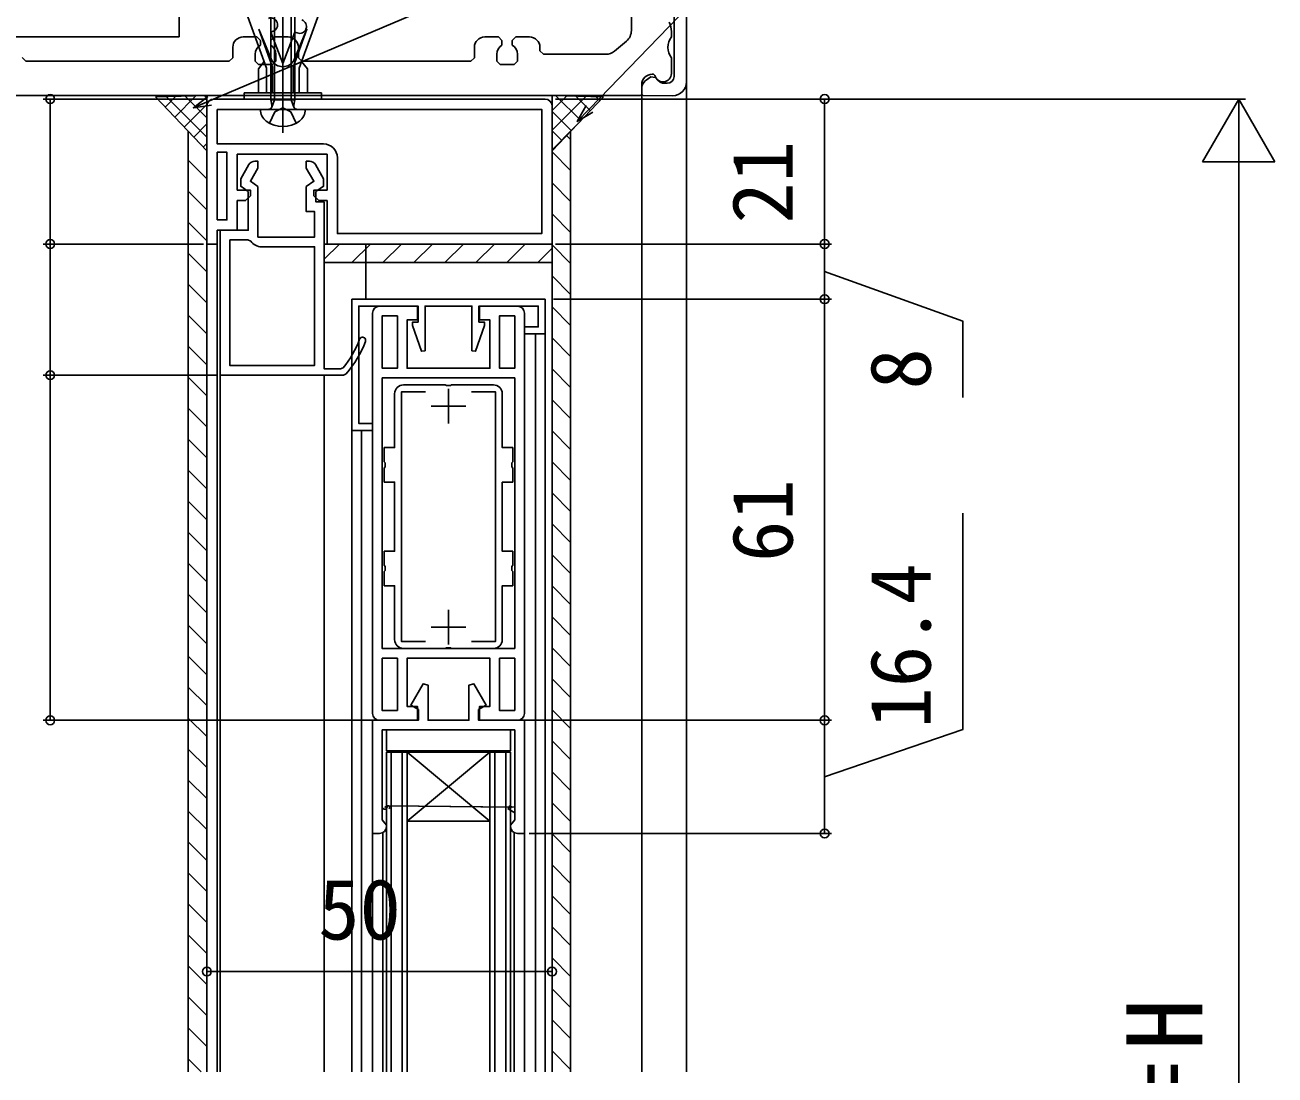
# Model space of a CAD drawing. Units: millimetres, scale not verified. Extents: x -525 to 525, y -782 to 777.
# Drawn here: x -348.4 to -167.2, y 352.8 to 504.9 of the extents above; entities that cross this region are included whole.
import ezdxf
from ezdxf.enums import TextEntityAlignment as Align

# ---------------------------------------------------------------- set-up
doc = ezdxf.new("R2010")
doc.units = ezdxf.units.MM
doc.header["$LTSCALE"] = 4
for name, color, linetype in [('0-2_YKK_11', 7, 'Continuous'), ('0-3_YKK_12', 2, 'Continuous'), ('0-4_YKK_13', 4, 'Continuous'), ('0-6_YKK_D', 6, 'Continuous'), ('0-8_YSS_K', 3, 'Continuous')]:
    doc.layers.add(name, color=color, linetype=linetype)
doc.styles.add('ＭＳ ゴシック', font='')
doc.styles.get('ＭＳ ゴシック').set_extended_font_data('MS Gothic')

msp = doc.modelspace()

# ---------------------------------------------------------------- linework, layer by layer
at = {"layer": '0-2_YKK_11'}
for p, q in [((-272.996, 494.14), (-320.996, 494.14)), ((-297.996, 463.14), (-297.996, 405.14)), ((-275.996, 405.14), (-275.996, 463.14)), ((-286.996, 452.14), (-286.996, 447.14)), ((-289.496, 449.64), (-284.496, 449.64)), ((-286.996, 420.14), (-286.996, 415.14)), ((-289.496, 417.64), (-284.496, 417.64)), ((-296.21, 391.54), (-295.871, 391.736)), ((-295.621, 391.303), (-295.621, 391.303))]:
    msp.add_line(p, q, dxfattribs=at)
for points in [[(-321.996, 493.14), (-321.996, 473.14), (-320.496, 473.14), (-320.496, 475.14), (-317.596, 475.14), (-317.596, 479.44), (-316.396, 479.44), (-315.696, 480.14), (-315.696, 480.94), (-317.596, 480.94), (-317.596, 486.14), (-304.596, 486.14), (-304.596, 480.94), (-306.496, 480.94), (-306.496, 480.14), (-305.796, 479.44), (-304.596, 479.44), (-304.596, 473.14), (-271.996, 473.14), (-271.996, 493.14)], [(-320.496, 492.64), (-273.496, 492.64), (-273.496, 474.64), (-303.096, 474.64), (-303.096, 479.44), (-303.096, 485.64)], [(-305.096, 487.64), (-320.496, 487.64), (-320.496, 492.64)], [(-301.844, 454.31), (-302.219, 454.14), (-320.096, 454.14), (-320.096, 475.14), (-315.996, 475.14), (-315.996, 480.74), (-317.096, 481.511), (-317.096, 482.603), (-315.92, 484.64)], [(-315.054, 485.14), (-314.596, 485.14), (-314.596, 484.133), (-315.691, 482.236), (-314.596, 481.469), (-314.596, 474.14), (-306.396, 474.14), (-306.396, 477.84), (-307.596, 477.84), (-307.596, 481.469), (-306.501, 482.236), (-307.596, 484.133), (-307.596, 485.14), (-307.138, 485.14)], [(-306.272, 484.64), (-305.096, 482.603), (-305.096, 481.511), (-306.196, 480.74), (-306.196, 479.24), (-304.996, 479.24)], [(-304.996, 479.24), (-304.996, 455.04), (-302.634, 455.04), (-302.249, 455.221)], [(-318.696, 473.74), (-318.696, 455.54), (-306.396, 455.54), (-306.396, 472.74), (-314.096, 472.74)], [(-315.639, 473.532), (-316.045, 473.74), (-318.696, 473.74)], [(-276.996, 464.14), (-282.496, 464.14), (-282.496, 462.14), (-280.996, 462.14), (-280.996, 455.14), (-292.996, 455.14), (-292.996, 462.14), (-291.496, 462.14), (-291.496, 464.14), (-296.996, 464.14)], [(-294.796, 415.84), (-294.796, 423.64), (-296.296, 423.64), (-296.296, 425.682), (-296.176, 425.865), (-296.176, 426.415), (-296.296, 426.599), (-296.296, 428.64), (-294.796, 428.64), (-294.796, 438.64), (-296.296, 438.64), (-296.296, 440.682), (-296.176, 440.865), (-296.176, 441.415), (-296.296, 441.599), (-296.296, 443.64), (-294.796, 443.64), (-294.796, 451.44)], [(-290.332, 451.74), (-293.796, 451.74), (-293.796, 415.54), (-290.332, 415.54)], [(-293.496, 452.74), (-287.454, 452.74), (-287.271, 452.62), (-286.721, 452.62), (-286.538, 452.74), (-280.496, 452.74)], [(-283.66, 415.54), (-280.196, 415.54), (-280.196, 451.74), (-283.66, 451.74)], [(-279.196, 451.44), (-279.196, 443.64), (-277.696, 443.64), (-277.696, 441.599), (-277.816, 441.415), (-277.816, 440.865), (-277.696, 440.682), (-277.696, 438.64), (-279.196, 438.64)], [(-279.196, 438.64), (-279.196, 428.64), (-277.696, 428.64), (-277.696, 426.599), (-277.816, 426.415), (-277.816, 425.865), (-277.696, 425.682), (-277.696, 423.64), (-279.196, 423.64), (-279.196, 415.84)], [(-296.996, 404.14), (-291.496, 404.14), (-291.496, 406.14), (-292.996, 406.14), (-292.996, 413.14), (-280.996, 413.14), (-280.996, 406.14), (-282.496, 406.14), (-282.496, 404.14), (-276.996, 404.14)], [(-280.496, 414.54), (-286.538, 414.54), (-286.721, 414.66), (-287.271, 414.66), (-287.454, 414.54), (-293.496, 414.54)], [(-276.996, 387.74), (-275.996, 387.74), (-275.996, 404.14), (-282.646, 404.14), (-282.646, 405.693), (-281.525, 406.34), (-283.305, 409.423), (-284.046, 409.224), (-284.046, 404.14), (-289.946, 404.14), (-289.946, 409.224), (-290.687, 409.423), (-292.467, 406.34), (-291.346, 405.693), (-291.346, 404.14), (-297.996, 404.14), (-297.996, 387.74), (-296.996, 387.74)], [(-296.596, 402.74), (-277.396, 402.74), (-277.396, 391.54), (-277.396, 390.74), (-277.396, 389.715), (-277.771, 389.231), (-277.996, 388.94), (-277.996, 388.74)], [(-295.996, 388.74), (-295.996, 388.94), (-296.221, 389.231), (-296.596, 389.715), (-296.596, 390.74), (-296.596, 391.54), (-296.596, 402.74)], [(-295.871, 391.736), (-296.21, 391.54), (-296.21, 391.54)], [(-277.782, 391.54), (-295.871, 391.736), (-277.396, 391.54)], [(-277.396, 390.74), (-278.371, 391.303), (-278.121, 391.736), (-277.782, 391.54), (-277.782, 391.54)]]:
    msp.add_lwpolyline(points, dxfattribs=at)
for points in [[(-320.496, 476.64), (-320.496, 486.44), (-319.096, 486.44), (-319.096, 476.64)], [(-300.996, 465.14), (-272.996, 465.14), (-272.996, 460.14), (-275.996, 460.14), (-275.996, 461.14), (-273.996, 461.14), (-273.996, 464.14), (-282.596, 464.14), (-282.596, 461.84), (-281.796, 461.84), (-281.796, 461.34), (-283.096, 457.602), (-283.596, 457.687), (-283.596, 464.14), (-290.396, 464.14), (-290.396, 457.687), (-290.896, 457.602), (-292.196, 461.34), (-292.196, 461.84), (-291.396, 461.84), (-291.396, 464.14), (-299.996, 464.14), (-299.996, 447.14), (-297.996, 447.14), (-297.996, 446.14), (-300.996, 446.14)], [(-294.396, 462.74), (-294.396, 455.14), (-296.596, 455.14), (-296.596, 462.74)], [(-277.396, 462.74), (-277.396, 455.14), (-279.596, 455.14), (-279.596, 462.74)], [(-277.396, 414.54), (-277.396, 453.74), (-296.596, 453.74), (-296.596, 414.54)], [(-294.396, 405.54), (-294.396, 413.14), (-296.596, 413.14), (-296.596, 405.54)], [(-277.396, 405.54), (-277.396, 413.14), (-279.596, 413.14), (-279.596, 405.54)]]:
    msp.add_lwpolyline(points, close=True, dxfattribs=at)
for centre, radius, start, end in [((-320.996, 493.14), 1, 90.00001, 179.99999), ((-272.996, 493.14), 1, 0.00001, 89.99999), ((-305.096, 485.64), 2, 0.00001, 89.99999), ((-315.054, 484.14), 1, 90, 150.00002), ((-307.138, 484.14), 1, 29.99998, 90), ((-314.096, 474.64), 1.9, 215.68531, 269.99999), ((-296.996, 463.14), 1, 90.00001, 179.99999), ((-276.996, 463.14), 1, 0.00001, 89.99999), ((-313.095, 464.23), 14.1, 320.28516, 339.73341), ((-313.095, 464.23), 15, 318.5951, 339.7334), ((-299.446, 459.19), 0.45, 339.73339, 159.73341), ((-293.496, 451.44), 1.3, 90.00001, 179.99999), ((-280.496, 451.44), 1.3, 0.00001, 89.99999), ((-293.496, 415.84), 1.3, 180.00001, 269.99999), ((-280.496, 415.84), 1.3, 270.00001, 359.99999), ((-296.996, 405.14), 1, 180.00001, 269.99999), ((-276.996, 405.14), 1, 270.00001, 359.99999), ((-296.234, 391.638), 0.376, 195.12324, 15.12326), ((-295.746, 391.52), 0.25, 299.99992, 119.99994), ((-296.996, 388.74), 1, 270.00001, 359.99999), ((-276.996, 388.74), 1, 180.00001, 269.99999)]:
    msp.add_arc(centre, radius, start, end, dxfattribs=at)
at = {"layer": '0-3_YKK_12'}
for p, q in [((-252.499, 496.557), (-252.499, 353.234)), ((-258.999, 494.828), (-258.999, 353.234)), ((-321.996, 353.234), (-321.996, 473.64)), ((-320.496, 473.64), (-320.496, 353.234)), ((-298.995, 473.14), (-298.995, 465.14)), ((-271.996, 473.64), (-271.996, 353.234)), ((-274.396, 460.14), (-274.396, 353.234)), ((-272.996, 460.44), (-272.996, 353.234)), ((-320.096, 454.14), (-320.096, 353.234)), ((-320.096, 454.14), (-319.596, 454.14)), ((-304.996, 454.14), (-304.996, 353.234)), ((-300.996, 446.44), (-300.996, 353.234)), ((-299.597, 446.14), (-299.597, 353.234)), ((-295.996, 399.54), (-295.996, 353.234)), ((-277.996, 399.54), (-295.996, 399.54)), ((-295.296, 399.54), (-295.296, 353.234)), ((-293.696, 399.54), (-293.696, 353.234)), ((-292.996, 399.54), (-292.996, 353.234)), ((-292.996, 389.54), (-280.996, 399.54)), ((-280.996, 399.54), (-280.996, 353.234)), ((-280.296, 399.54), (-280.296, 353.234)), ((-278.696, 399.54), (-278.696, 353.234)), ((-277.996, 399.54), (-277.996, 353.234)), ((-297.995, 388.018), (-297.995, 353.234)), ((-296.496, 387.875), (-296.496, 353.234)), ((-277.496, 387.874), (-277.496, 353.234)), ((-275.996, 388.04), (-275.996, 353.234))]:
    msp.add_line(p, q, dxfattribs=at)
msp.add_lwpolyline([(-292.996, 389.54), (-280.996, 389.54), (-292.996, 399.54)], dxfattribs=at)
at = {"layer": '0-4_YKK_13'}
for p, q in [((-308.646, 498.626), (-302.888, 514.446)), ((-310.996, 513.419), (-310.996, 489.266)), ((-312.742, 508.615), (-312.742, 494.04)), ((-312.214, 508.615), (-312.214, 494.04)), ((-309.778, 508.615), (-309.778, 494.04)), ((-309.25, 508.615), (-309.25, 494.04)), ((-312.59, 499.737), (-314.492, 504.259)), ((-312.74, 503.833), (-312.411, 503.953)), ((-312.74, 503.833), (-310.996, 499.269)), ((-309.252, 503.833), (-310.996, 499.269)), ((-309.252, 503.833), (-308.923, 503.713)), ((-309.496, 498.776), (-309.496, 495.04)), ((-308.646, 495.04), (-308.646, 498.626)), ((-314.246, 492.64), (-313.076, 492.64)), ((-312.742, 494.04), (-309.25, 494.04)), ((-312.742, 494.04), (-312.585, 493.236)), ((-312.214, 494.04), (-312.606, 492.968)), ((-309.778, 494.04), (-309.386, 492.968)), ((-309.25, 494.04), (-309.407, 493.236))]:
    msp.add_line(p, q, dxfattribs=at)
for points in [[(-319.104, 514.446), (-313.346, 498.626), (-313.346, 495.04)], [(-314.492, 504.259), (-312.496, 498.776), (-312.496, 495.04)], [(-309.402, 499.737), (-307.5, 504.259), (-309.496, 498.776)], [(-314.546, 495.04), (-314.546, 498.54), (-313.7, 499.598)], [(-307.446, 495.04), (-307.446, 498.54), (-308.292, 499.598)], [(-313.076, 492.64), (-308.916, 492.64), (-307.746, 492.64)], [(-312.946, 490.648), (-312.141, 492.277), (-310.996, 492.886)], [(-309.046, 490.648), (-309.851, 492.277), (-310.996, 492.886)]]:
    msp.add_lwpolyline(points, dxfattribs=at)
for points in [[(-316.596, 495.04), (-316.596, 494.14), (-305.396, 494.14), (-305.396, 495.04)], [(-295.996, 402.74), (-277.996, 402.74), (-277.996, 399.74), (-295.996, 399.74)]]:
    msp.add_lwpolyline(points, close=True, dxfattribs=at)
for centre, radius, start, end in [((-312.753, 504.892), 1, 290, 110), ((-308.581, 504.653), 1, 250, 70), ((-310.996, 500.672), 1.848, 210.38856, 329.61144), ((-312.146, 492.628), 2.1, 179.66349, 232.75111), ((-313.076, 493.14), 0.5, 270, 11.05172), ((-308.916, 493.14), 0.5, 168.94828, 270), ((-309.846, 492.628), 2.1, 307.24778, 0.33964), ((-310.996, 494.14), 4, 232.75222, 307.24778)]:
    msp.add_arc(centre, radius, start, end, dxfattribs=at)
at = {"layer": '0-6_YKK_D'}
for p, q in [((-321.996, 494.14), (-345.696, 494.14)), ((-344.696, 494.14), (-344.696, 473.14)), ((-271.496, 494.14), (-231.499, 494.14)), ((-270.496, 494.14), (-171.499, 494.14)), ((-232.499, 494.14), (-232.499, 473.14)), ((-172.499, 494.14), (-177.749, 485.047)), ((-172.499, 494.14), (-167.249, 485.047)), ((-172.499, 494.14), (-172.499, 475.954)), ((-177.749, 485.047), (-167.249, 485.047)), ((-172.499, 219.64), (-172.499, 483.64)), ((-322.496, 473.14), (-345.696, 473.14)), ((-322.496, 473.14), (-345.696, 473.14)), ((-344.696, 454.14), (-344.696, 473.14)), ((-271.496, 473.14), (-231.499, 473.14)), ((-271.496, 473.14), (-231.499, 473.14)), ((-232.499, 473.14), (-232.499, 465.14)), ((-271.796, 465.14), (-231.499, 465.14)), ((-271.796, 465.14), (-231.499, 465.14)), ((-232.499, 465.14), (-232.499, 404.14)), ((-320.596, 454.14), (-345.696, 454.14)), ((-320.596, 454.14), (-345.696, 454.14)), ((-344.696, 454.14), (-344.696, 404.14)), ((-297.996, 404.14), (-345.696, 404.14)), ((-275.996, 404.14), (-231.499, 404.14)), ((-275.996, 404.14), (-231.499, 404.14)), ((-232.499, 404.14), (-232.499, 387.74)), ((-275.296, 387.74), (-231.499, 387.74)), ((-321.996, 367.74), (-271.996, 367.74))]:
    msp.add_line(p, q, dxfattribs=at)
for points in [[(-323.96, 492.879), (-321.612, 493.876), (-226.443, 534.273)], [(-268.352, 490.875), (-266.581, 492.709), (-226.443, 534.273)], [(-321.345, 493.247), (-323.96, 492.879), (-321.879, 494.505)], [(-266.089, 492.234), (-268.352, 490.875), (-267.072, 493.184)], [(-232.499, 469.14), (-212.499, 461.971), (-212.499, 450.88)], [(-232.499, 395.94), (-212.499, 402.79), (-212.499, 434.131)]]:
    msp.add_lwpolyline(points, dxfattribs=at)
for centre in [(-344.696, 494.14), (-232.499, 494.14), (-344.696, 473.14), (-344.696, 473.14), (-232.499, 473.14), (-232.499, 473.14), (-232.499, 465.14), (-232.499, 465.14), (-344.696, 454.14), (-344.696, 454.14), (-344.696, 404.14), (-232.499, 404.14), (-232.499, 404.14), (-232.499, 387.74), (-321.996, 367.74), (-271.996, 367.74)]:
    msp.add_circle(centre, 0.637, dxfattribs=at)
at = {"layer": '0-8_YSS_K'}
for p, q in [((-260.497, 504.067), (-260.496, 520.53)), ((-252.498, 496.629), (-252.497, 509.629)), ((-254.697, 503.903), (-254.697, 503.129)), ((-316.747, 503.134), (-314.747, 503.134)), ((-314.747, 503.134), (-314.247, 502.634)), ((-314.247, 502.634), (-314.247, 501.933)), ((-312.747, 502.634), (-312.247, 503.134)), ((-312.747, 501.933), (-312.747, 502.634)), ((-312.247, 503.134), (-310.247, 503.134)), ((-281.747, 503.131), (-279.747, 503.131)), ((-279.747, 503.131), (-279.248, 502.631)), ((-279.248, 502.631), (-279.248, 501.93)), ((-277.748, 502.631), (-277.247, 503.131)), ((-277.748, 501.93), (-277.748, 502.631)), ((-277.247, 503.131), (-275.247, 503.131)), ((-262.941, 501.094), (-261.217, 502.53)), ((-348.248, 499.636), (-348.748, 500.136)), ((-318.248, 500.134), (-318.748, 499.634)), ((-318.247, 501.634), (-318.248, 500.134)), ((-314.997, 500.634), (-314.998, 499.634)), ((-311.998, 499.634), (-311.997, 500.634)), ((-308.747, 501.633), (-308.748, 500.133)), ((-308.248, 499.633), (-308.748, 500.133)), ((-283.248, 500.132), (-283.748, 499.632)), ((-283.248, 501.632), (-283.248, 500.132)), ((-279.998, 500.631), (-279.998, 499.631)), ((-276.998, 499.631), (-276.998, 500.631)), ((-273.748, 501.631), (-273.748, 501.131)), ((-273.248, 500.631), (-273.748, 501.131)), ((-273.248, 500.631), (-264.222, 500.63)), ((-254.698, 500.129), (-254.698, 497.834)), ((-252.498, 496.629), (-252.498, 499.929)), ((-318.748, 499.634), (-348.248, 499.636)), ((-314.498, 499.134), (-314.998, 499.634)), ((-314.498, 499.134), (-312.498, 499.134)), ((-311.998, 499.634), (-312.498, 499.134)), ((-283.748, 499.632), (-308.248, 499.633)), ((-279.498, 499.131), (-279.998, 499.631)), ((-279.498, 499.131), (-277.498, 499.131)), ((-276.998, 499.631), (-277.498, 499.131)), ((-258.998, 496.23), (-258.998, 495.63)), ((-258.498, 496.762), (-258.358, 496.873)), ((-258.358, 496.873), (-257.692, 497.339)), ((-257.727, 497.313), (-257.692, 497.339)), ((-257.692, 497.339), (-257.052, 497.283)), ((-257.274, 497.73), (-257.498, 497.73)), ((-257.274, 497.73), (-257.078, 497.573)), ((-257.052, 497.283), (-256.698, 496.93)), ((-257.052, 497.283), (-256.698, 496.93)), ((-256.698, 496.93), (-256.345, 496.576)), ((-255.991, 496.43), (-256.345, 496.576)), ((-255.298, 496.429), (-255.991, 496.43)), ((-259.198, 494.63), (-403.498, 494.64)), ((-329.412, 494.439), (-329.367, 494.484)), ((-328.034, 492.988), (-326.481, 494.541)), ((-321.996, 488.605), (-327.904, 494.513)), ((-326.656, 491.537), (-323.595, 494.599)), ((-321.996, 491.433), (-325.131, 494.568)), ((-321.996, 494.262), (-322.358, 494.624)), ((-271.996, 492.458), (-269.865, 494.588)), ((-271.996, 489.629), (-267.092, 494.533)), ((-267.835, 491.012), (-271.442, 494.62)), ((-266.457, 492.463), (-268.556, 494.562)), ((-265.079, 493.913), (-265.67, 494.505)), ((-259.198, 494.63), (-260.798, 494.63)), ((-258.998, 494.83), (-259.198, 494.63)), ((-258.998, 494.83), (-258.998, 495.644)), ((-258.998, 495.63), (-258.998, 494.83)), ((-258.798, 494.63), (-258.998, 494.83)), ((-258.798, 494.63), (-254.498, 494.629)), ((-325.278, 490.087), (-321.996, 493.369)), ((-269.213, 489.561), (-271.996, 492.345)), ((-323.901, 488.636), (-321.996, 490.541)), ((-271.996, 486.801), (-268.783, 490.014)), ((-270.59, 488.111), (-271.996, 489.517)), ((-322.523, 487.185), (-321.996, 487.712)), ((-269.296, 488.265), (-269.885, 488.853)), ((-271.968, 486.66), (-271.996, 486.688)), ((-269.296, 483.774), (-271.996, 486.474)), ((-321.996, 482.593), (-324.696, 485.293)), ((-269.296, 479.284), (-271.996, 481.984)), ((-321.996, 478.103), (-324.696, 480.803)), ((-321.996, 473.613), (-324.696, 476.313)), ((-269.296, 474.794), (-271.996, 477.494)), ((-304.996, 470.948), (-302.804, 473.141)), ((-301.014, 470.441), (-298.314, 473.141)), ((-296.524, 470.441), (-293.824, 473.141)), ((-292.033, 470.441), (-289.333, 473.141)), ((-287.543, 470.441), (-284.843, 473.141)), ((-283.053, 470.441), (-280.353, 473.141)), ((-278.563, 470.441), (-275.863, 473.141)), ((-269.296, 470.304), (-271.996, 473.004)), ((-321.996, 469.123), (-324.696, 471.823)), ((-274.073, 470.441), (-271.996, 472.517)), ((-321.996, 464.632), (-324.696, 467.332)), ((-269.296, 465.814), (-271.996, 468.514)), ((-269.296, 461.324), (-271.996, 464.024)), ((-321.996, 460.142), (-324.696, 462.842)), ((-321.996, 455.652), (-324.696, 458.352)), ((-269.296, 456.834), (-271.996, 459.534)), ((-269.296, 452.344), (-271.996, 455.044)), ((-321.996, 451.162), (-324.696, 453.862)), ((-321.996, 446.672), (-324.696, 449.372)), ((-269.296, 447.853), (-271.996, 450.553)), ((-269.296, 443.363), (-271.996, 446.063)), ((-321.996, 442.182), (-324.696, 444.882)), ((-321.996, 437.692), (-324.696, 440.392)), ((-269.296, 438.873), (-271.996, 441.573)), ((-269.296, 434.383), (-271.996, 437.083)), ((-321.996, 433.201), (-324.696, 435.901)), ((-321.996, 428.711), (-324.696, 431.411)), ((-269.296, 429.893), (-271.996, 432.593)), ((-269.296, 425.403), (-271.996, 428.103)), ((-321.996, 424.221), (-324.696, 426.921)), ((-321.996, 419.731), (-324.696, 422.431)), ((-269.296, 420.913), (-271.996, 423.613)), ((-269.296, 416.423), (-271.996, 419.123)), ((-321.996, 415.241), (-324.696, 417.941)), ((-321.996, 410.751), (-324.696, 413.451)), ((-269.296, 411.932), (-271.996, 414.632)), ((-269.296, 407.442), (-271.996, 410.142)), ((-321.996, 406.261), (-324.696, 408.961)), ((-321.996, 401.771), (-324.696, 404.471)), ((-269.296, 402.952), (-271.996, 405.652)), ((-269.296, 398.462), (-271.996, 401.162)), ((-321.996, 397.28), (-324.696, 399.98)), ((-269.296, 393.972), (-271.996, 396.672)), ((-321.996, 392.79), (-324.696, 395.49)), ((-269.296, 389.482), (-271.996, 392.182)), ((-321.996, 388.3), (-324.696, 391)), ((-269.296, 384.992), (-271.996, 387.692)), ((-321.996, 383.81), (-324.696, 386.51)), ((-269.296, 380.501), (-271.996, 383.201)), ((-321.996, 379.32), (-324.696, 382.02)), ((-269.296, 376.011), (-271.996, 378.711)), ((-321.996, 374.83), (-324.696, 377.53)), ((-269.296, 371.521), (-271.996, 374.221)), ((-321.996, 370.34), (-324.696, 373.04)), ((-269.296, 367.031), (-271.996, 369.731)), ((-321.996, 365.85), (-324.696, 368.55)), ((-321.996, 361.359), (-324.696, 364.059)), ((-269.296, 362.541), (-271.996, 365.241)), ((-269.296, 358.051), (-271.996, 360.751)), ((-321.996, 356.869), (-324.696, 359.569)), ((-322.851, 353.234), (-324.696, 355.079)), ((-269.296, 353.561), (-271.996, 356.261))]:
    msp.add_line(p, q, dxfattribs=at)
for points in [[(-325.996, 503.14), (-403.996, 503.14), (-403.996, 527.14)], [(-325.996, 503.14), (-325.996, 527.14), (-403.996, 503.14)], [(-254.298, 497.429), (-254.297, 509.629), (-254.296, 521.329)], [(-321.996, 353.234), (-321.996, 486.631), (-324.696, 489.474), (-324.696, 353.234)], [(-271.996, 353.234), (-271.996, 486.631), (-269.296, 489.474), (-269.296, 353.234)]]:
    msp.add_lwpolyline(points, dxfattribs=at)
for points in [[(-329.453, 494.482), (-321.996, 494.631), (-321.996, 486.631)], [(-264.539, 494.482), (-271.996, 494.631), (-271.996, 486.631)], [(-304.996, 470.441), (-271.996, 470.441), (-271.996, 473.141), (-304.996, 473.141)]]:
    msp.add_lwpolyline(points, close=True, dxfattribs=at)
for centre, radius, start, end in [((-262.497, 504.067), 2, 309.80133, 359.99576), ((-257.697, 503.903), 3, 359.99576, 27.21187), ((-316.747, 501.634), 1.5, 89.99576, 179.99576), ((-313.497, 500.634), 1.5, 119.99576, 179.99576), ((-313.497, 500.634), 1.5, 359.99576, 59.99576), ((-310.247, 501.634), 1.5, 359.99576, 89.99576), ((-281.748, 501.631), 1.5, 89.99576, 179.99576), ((-278.498, 500.631), 1.5, 119.99576, 179.99576), ((-278.498, 500.631), 1.5, 359.99576, 59.99576), ((-275.248, 501.631), 1.5, 359.99576, 89.99576), ((-252.698, 501.629), 2.5, 143.12587, 216.86566), ((-264.221, 502.63), 2, 269.99576, 309.80133), ((-257.498, 496.23), 1.5, 89.99576, 179.99576), ((-257.498, 495.644), 1.5, 131.80608, 179.99576), ((-255.903, 497.834), 1.205, 192.52143, 359.99576), ((-255.298, 497.429), 1, 269.99576, 359.99576), ((-254.498, 496.629), 2, 269.99576, 359.99576)]:
    msp.add_arc(centre, radius, start, end, dxfattribs=at)

# ---------------------------------------------------------------- texts
at = {"layer": '0-6_YKK_D', "style": 'ＭＳ ゴシック'}
for s, height, p in [('21', 8.798, (-234.499, 476.106)), ('8', 8.798, (-214.499, 452.061)), ('61', 8.798, (-234.499, 427.072)), ('16.4', 8.798, (-214.499, 402.949)), ('KH－2＝H', 11, (-174.499, 303.871))]:
    msp.add_text(s, height=height, rotation=90, dxfattribs=at).set_placement(p, align=Align.BOTTOM_LEFT)
msp.add_text('50', height=8.798, dxfattribs=at).set_placement((-305.86, 369.74), align=Align.BOTTOM_LEFT)

doc.saveas('drawing.dxf')
